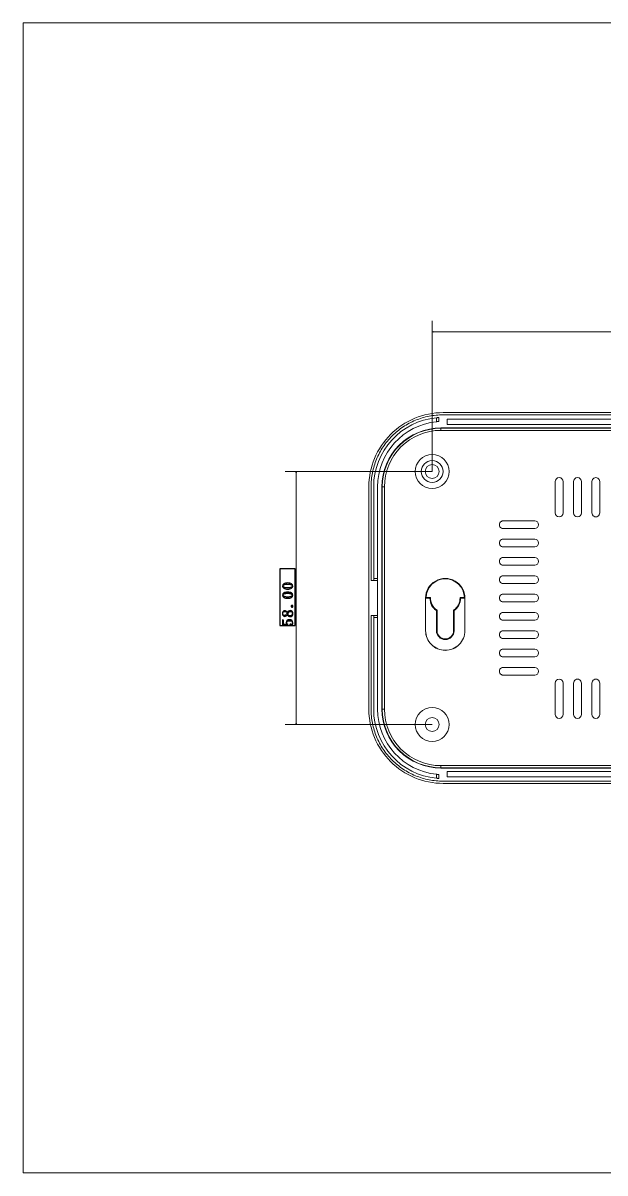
# Model space of a CAD drawing. Header units: millimetres. Extents: x -1304 to 1304, y -904 to 904.
# Drawn here: x -438.6 to -305.3, y 371.2 to 634.8 of the extents above; entities that cross this region are included whole.
import ezdxf

# ---------------------------------------------------------------- set-up
doc = ezdxf.new("R2010")
doc.units = ezdxf.units.MM
doc.header["$MEASUREMENT"] = 0
doc.layers.add('layer 1', color=7, linetype='Continuous')

msp = doc.modelspace()

# ---------------------------------------------------------------- hatches: boundary and pattern name
at = {"layer": 'layer 1', "true_color": 0x00ff00}
h = msp.add_hatch(color=3, dxfattribs=at)
edge = h.paths.add_edge_path()
edge.add_spline(control_points=[(-344.5968, 563.9829), (-344.5968, 563.9829), (-344.8635, 564.0544), (-344.8635, 564.0544), (-344.8635, 564.0544), (-344.5968, 564.1258), (-344.5968, 564.1258), (-344.5968, 564.1258), (-344.5968, 563.9829), (-344.5968, 563.9829)], knot_values=[0, 0, 0, 0, 0.33333333, 0.33333333, 0.33333333, 0.66666667, 0.66666667, 0.66666667, 1, 1, 1, 1], degree=3, periodic=1)
h = msp.add_hatch(color=3, dxfattribs=at)
edge = h.paths.add_edge_path()
edge.add_spline(control_points=[(-376.1032, 531.7485), (-376.1032, 531.7485), (-376.0318, 532.0152), (-376.0318, 532.0152), (-376.0318, 532.0152), (-375.9603, 531.7485), (-375.9603, 531.7485), (-375.9603, 531.7485), (-376.1032, 531.7485), (-376.1032, 531.7485)], knot_values=[0, 0, 0, 0, 0.33333333, 0.33333333, 0.33333333, 0.66666667, 0.66666667, 0.66666667, 1, 1, 1, 1], degree=3, periodic=1)
h = msp.add_hatch(color=3, dxfattribs=at)
edge = h.paths.add_edge_path()
edge.add_spline(control_points=[(-376.1032, 474.2818), (-376.1032, 474.2818), (-376.0318, 474.0152), (-376.0318, 474.0152), (-376.0318, 474.0152), (-375.9603, 474.2818), (-375.9603, 474.2818), (-375.9603, 474.2818), (-376.1032, 474.2818), (-376.1032, 474.2818)], knot_values=[0, 0, 0, 0, 0.33333333, 0.33333333, 0.33333333, 0.66666667, 0.66666667, 0.66666667, 1, 1, 1, 1], degree=3, periodic=1)

# ---------------------------------------------------------------- linework, layer by layer
at = {"layer": 'layer 1', "color": 8, "lineweight": 18}
for points in [[(-438.6135, 371.1818), (-438.6135, 371.1818), (-438.6135, 634.8485), (-438.6135, 634.8485)], [(-155.1135, 634.8485), (-155.1135, 634.8485), (-438.6135, 634.8485), (-438.6135, 634.8485)], [(-438.6135, 371.1818), (-438.6135, 371.1818), (-155.1135, 371.1818), (-155.1135, 371.1818)]]:
    msp.add_open_spline(points, degree=3, dxfattribs=at)
at = {"layer": 'layer 1', "color": 3, "lineweight": 0}
for points in [[(-344.8635, 532.0152), (-344.8635, 532.0152), (-344.8635, 566.5544), (-344.8635, 566.5544)], [(-344.8635, 564.0544), (-344.8635, 564.0544), (-248.8635, 564.0544), (-248.8635, 564.0544)], [(-344.8635, 532.0152), (-344.8635, 532.0152), (-378.5318, 532.0152), (-378.5318, 532.0152)], [(-376.0318, 532.0152), (-376.0318, 532.0152), (-376.0318, 474.0152), (-376.0318, 474.0152)], [(-344.8635, 474.0152), (-344.8635, 474.0152), (-378.5318, 474.0152), (-378.5318, 474.0152)]]:
    msp.add_open_spline(points, degree=3, dxfattribs=at)
for points in [[(-344.5968, 563.9829), (-344.5968, 563.9829), (-344.8635, 564.0544), (-344.8635, 564.0544), (-344.8635, 564.0544), (-344.5968, 564.1258), (-344.5968, 564.1258), (-344.5968, 564.1258), (-344.5968, 563.9829), (-344.5968, 563.9829)], [(-376.1032, 531.7485), (-376.1032, 531.7485), (-376.0318, 532.0152), (-376.0318, 532.0152), (-376.0318, 532.0152), (-375.9603, 531.7485), (-375.9603, 531.7485), (-375.9603, 531.7485), (-376.1032, 531.7485), (-376.1032, 531.7485)], [(-376.1032, 474.2818), (-376.1032, 474.2818), (-376.0318, 474.0152), (-376.0318, 474.0152), (-376.0318, 474.0152), (-375.9603, 474.2818), (-375.9603, 474.2818), (-375.9603, 474.2818), (-376.1032, 474.2818), (-376.1032, 474.2818)]]:
    msp.add_open_spline(points, degree=3, knots=[0, 0, 0, 0, 0.33333333, 0.33333333, 0.33333333, 0.66666667, 0.66666667, 0.66666667, 1, 1, 1, 1], dxfattribs=at)
at = {"layer": 'layer 1', "color": 155, "lineweight": 18}
for points, knots in [([(-342.3635, 545.5152), (-346.8721, 545.5152), (-351.1962, 543.7241), (-354.3843, 540.536), (-357.5724, 537.3479), (-359.3635, 533.0238), (-359.3635, 528.5152)], [0, 0, 0, 0, 0.5, 0.5, 0.5, 1, 1, 1, 1]), ([(-342.3635, 545.0152), (-343.4434, 545.0152), (-344.5233, 544.9088), (-345.5824, 544.6981), (-346.6416, 544.4874), (-347.68, 544.1724), (-348.6777, 543.7592), (-349.6754, 543.3459), (-350.6325, 542.8344), (-351.5304, 542.2344), (-352.4283, 541.6344), (-353.2671, 540.946), (-354.0307, 540.1824), (-354.7943, 539.4188), (-355.4827, 538.58), (-356.0827, 537.6821), (-356.6827, 536.7842), (-357.1942, 535.8271), (-357.6075, 534.8294), (-358.0207, 533.8317), (-358.3357, 532.7933), (-358.5464, 531.7341), (-358.7571, 530.675), (-358.8635, 529.5951), (-358.8635, 528.5152)], [0, 0, 0, 0, 0.125, 0.125, 0.125, 0.25, 0.25, 0.25, 0.375, 0.375, 0.375, 0.5, 0.5, 0.5, 0.625, 0.625, 0.625, 0.75, 0.75, 0.75, 0.875, 0.875, 0.875, 1, 1, 1, 1]), ([(-343.8635, 544.3442), (-343.8372, 544.3467), (-343.8112, 544.3491), (-343.7854, 544.3514), (-343.7595, 544.3538), (-343.7338, 544.356), (-343.7088, 544.3581), (-343.6839, 544.3603), (-343.6596, 544.3623), (-343.6364, 544.3641), (-343.6132, 544.366), (-343.591, 544.3677), (-343.5698, 544.3693), (-343.5486, 544.3709), (-343.5284, 544.3724), (-343.5097, 544.3738), (-343.491, 544.3751), (-343.4738, 544.3763), (-343.4585, 544.3774), (-343.4431, 544.3785), (-343.4296, 544.3794), (-343.4178, 544.3802), (-343.406, 544.3809), (-343.396, 544.3816), (-343.3879, 544.3821), (-343.3798, 544.3826), (-343.3736, 544.383), (-343.3696, 544.3833), (-343.3655, 544.3836), (-343.3634, 544.3837), (-343.3635, 544.3837)], [0, 0, 0, 0, 0.1, 0.1, 0.1, 0.2, 0.2, 0.2, 0.3, 0.3, 0.3, 0.4, 0.4, 0.4, 0.5, 0.5, 0.5, 0.6, 0.6, 0.6, 0.7, 0.7, 0.7, 0.8, 0.8, 0.8, 0.9, 0.9, 0.9, 1, 1, 1, 1]), ([(-343.3635, 543.4818), (-343.3635, 543.4818), (-343.3655, 543.4817), (-343.3696, 543.4814), (-343.3736, 543.4811), (-343.3798, 543.4807), (-343.3879, 543.4801), (-343.3959, 543.4796), (-343.406, 543.4789), (-343.4178, 543.4781), (-343.4296, 543.4772), (-343.4431, 543.4763), (-343.4584, 543.4751), (-343.4738, 543.474), (-343.491, 543.4727), (-343.5097, 543.4713), (-343.5284, 543.4699), (-343.5486, 543.4683), (-343.5698, 543.4666), (-343.591, 543.4649), (-343.6132, 543.463), (-343.6364, 543.461), (-343.6596, 543.4591), (-343.6838, 543.457), (-343.7088, 543.4547), (-343.7338, 543.4525), (-343.7595, 543.4501), (-343.7854, 543.4476), (-343.8112, 543.4452), (-343.8372, 543.4426), (-343.8635, 543.44)], [0, 0, 0, 0, 0.1, 0.1, 0.1, 0.2, 0.2, 0.2, 0.3, 0.3, 0.3, 0.4, 0.4, 0.4, 0.5, 0.5, 0.5, 0.6, 0.6, 0.6, 0.7, 0.7, 0.7, 0.8, 0.8, 0.8, 0.9, 0.9, 0.9, 1, 1, 1, 1]), ([(-342.8635, 542.0152), (-346.4439, 542.0152), (-349.8777, 540.5928), (-352.4094, 538.0611), (-354.9411, 535.5294), (-356.3635, 532.0956), (-356.3635, 528.5152)], [0, 0, 0, 0, 0.5, 0.5, 0.5, 1, 1, 1, 1]), ([(-340.9635, 532.0152), (-340.9635, 534.1691), (-342.7095, 535.9152), (-344.8634, 535.9152), (-347.0174, 535.9152), (-348.7634, 534.1691), (-348.7635, 532.0152)], [0, 0, 0, 0, 0.5, 0.5, 0.5, 1, 1, 1, 1]), ([(-342.3635, 532.0152), (-342.3635, 533.3959), (-343.4827, 534.5152), (-344.8635, 534.5152), (-346.2442, 534.5152), (-347.3634, 533.3959), (-347.3635, 532.0152)], [0, 0, 0, 0, 0.5, 0.5, 0.5, 1, 1, 1, 1]), ([(-343.2635, 532.0152), (-343.2635, 532.8988), (-343.9798, 533.6152), (-344.8635, 533.6152), (-345.7471, 533.6152), (-346.4635, 532.8988), (-346.4635, 532.0152)], [0, 0, 0, 0, 0.5, 0.5, 0.5, 1, 1, 1, 1]), ([(-348.7635, 532.0152), (-348.7635, 529.8613), (-347.0174, 528.1152), (-344.8635, 528.1152), (-342.7096, 528.1152), (-340.9635, 529.8612), (-340.9635, 532.0151)], [0, 0, 0, 0, 0.5, 0.5, 0.5, 1, 1, 1, 1]), ([(-347.3635, 532.0152), (-347.3635, 530.6344), (-346.2442, 529.5152), (-344.8635, 529.5152), (-343.4828, 529.5152), (-342.3635, 530.6344), (-342.3635, 532.0151)], [0, 0, 0, 0, 0.5, 0.5, 0.5, 1, 1, 1, 1]), ([(-346.4635, 532.0152), (-346.4635, 531.1315), (-345.7471, 530.4152), (-344.8635, 530.4152), (-343.9798, 530.4152), (-343.2635, 531.1315), (-343.2635, 532.0151)], [0, 0, 0, 0, 0.5, 0.5, 0.5, 1, 1, 1, 1]), ([(-314.8683, 529.7152), (-314.8683, 530.2096), (-315.2691, 530.6103), (-315.7635, 530.6103), (-316.2579, 530.6103), (-316.6586, 530.2096), (-316.6586, 529.7152)], [0, 0, 0, 0, 0.5, 0.5, 0.5, 1, 1, 1, 1]), ([(-310.6683, 529.7152), (-310.6683, 530.2096), (-311.0691, 530.6103), (-311.5635, 530.6103), (-312.0579, 530.6103), (-312.4586, 530.2096), (-312.4586, 529.7152)], [0, 0, 0, 0, 0.5, 0.5, 0.5, 1, 1, 1, 1]), ([(-306.4683, 529.7152), (-306.4683, 530.035), (-306.6389, 530.3305), (-306.9159, 530.4904), (-307.1928, 530.6503), (-307.5341, 530.6503), (-307.811, 530.4904), (-308.088, 530.3305), (-308.2586, 530.035), (-308.2586, 529.7152)], [0, 0, 0, 0, 0.33333333, 0.33333333, 0.33333333, 0.66666667, 0.66666667, 0.66666667, 1, 1, 1, 1]), ([(-316.6586, 522.5152), (-316.6586, 522.0208), (-316.2579, 521.62), (-315.7635, 521.62), (-315.2691, 521.62), (-314.8683, 522.0208), (-314.8683, 522.5152)], [0, 0, 0, 0, 0.5, 0.5, 0.5, 1, 1, 1, 1]), ([(-312.4586, 522.5152), (-312.4586, 522.0208), (-312.0579, 521.62), (-311.5635, 521.62), (-311.0691, 521.62), (-310.6683, 522.0208), (-310.6683, 522.5152)], [0, 0, 0, 0, 0.5, 0.5, 0.5, 1, 1, 1, 1]), ([(-308.2586, 522.5152), (-308.2586, 522.1953), (-308.088, 521.8998), (-307.811, 521.7399), (-307.5341, 521.58), (-307.1928, 521.58), (-306.9159, 521.7399), (-306.6389, 521.8998), (-306.4683, 522.1953), (-306.4683, 522.5152)], [0, 0, 0, 0, 0.33333333, 0.33333333, 0.33333333, 0.66666667, 0.66666667, 0.66666667, 1, 1, 1, 1]), ([(-328.5635, 520.7103), (-328.8833, 520.7103), (-329.1788, 520.5397), (-329.3387, 520.2627), (-329.4986, 519.9858), (-329.4986, 519.6445), (-329.3387, 519.3676), (-329.1788, 519.0906), (-328.8833, 518.92), (-328.5635, 518.92)], [0, 0, 0, 0, 0.33333333, 0.33333333, 0.33333333, 0.66666667, 0.66666667, 0.66666667, 1, 1, 1, 1]), ([(-321.3635, 518.92), (-320.8691, 518.92), (-320.4683, 519.3208), (-320.4683, 519.8152), (-320.4683, 520.3096), (-320.8691, 520.7103), (-321.3635, 520.7103)], [0, 0, 0, 0, 0.5, 0.5, 0.5, 1, 1, 1, 1]), ([(-328.5635, 516.5103), (-328.8833, 516.5103), (-329.1788, 516.3397), (-329.3387, 516.0627), (-329.4986, 515.7858), (-329.4986, 515.4445), (-329.3387, 515.1676), (-329.1788, 514.8906), (-328.8833, 514.72), (-328.5635, 514.72)], [0, 0, 0, 0, 0.33333333, 0.33333333, 0.33333333, 0.66666667, 0.66666667, 0.66666667, 1, 1, 1, 1]), ([(-321.3635, 514.72), (-320.8691, 514.72), (-320.4683, 515.1208), (-320.4683, 515.6152), (-320.4683, 516.1096), (-320.8691, 516.5103), (-321.3635, 516.5103)], [0, 0, 0, 0, 0.5, 0.5, 0.5, 1, 1, 1, 1]), ([(-328.5635, 512.3103), (-328.8833, 512.3103), (-329.1788, 512.1397), (-329.3387, 511.8627), (-329.4986, 511.5858), (-329.4986, 511.2445), (-329.3387, 510.9676), (-329.1788, 510.6906), (-328.8833, 510.52), (-328.5635, 510.52)], [0, 0, 0, 0, 0.33333333, 0.33333333, 0.33333333, 0.66666667, 0.66666667, 0.66666667, 1, 1, 1, 1]), ([(-321.3635, 510.52), (-320.8691, 510.52), (-320.4683, 510.9208), (-320.4683, 511.4152), (-320.4683, 511.9096), (-320.8691, 512.3103), (-321.3635, 512.3103)], [0, 0, 0, 0, 0.5, 0.5, 0.5, 1, 1, 1, 1]), ([(-337.3635, 503.0152), (-337.3635, 504.6229), (-338.2212, 506.1084), (-339.6135, 506.9123), (-341.0058, 507.7161), (-342.7212, 507.7161), (-344.1135, 506.9123), (-345.5058, 506.1084), (-346.3635, 504.6229), (-346.3635, 503.0152)], [0, 0, 0, 0, 0.33333333, 0.33333333, 0.33333333, 0.66666667, 0.66666667, 0.66666667, 1, 1, 1, 1]), ([(-337.4695, 503.12), (-337.5264, 505.5059), (-339.4769, 507.4103), (-341.8635, 507.4103), (-344.25, 507.4103), (-346.2005, 505.5059), (-346.2574, 503.12)], [0, 0, 0, 0, 0.5, 0.5, 0.5, 1, 1, 1, 1]), ([(-328.5635, 508.1103), (-328.8833, 508.1103), (-329.1788, 507.9397), (-329.3387, 507.6627), (-329.4986, 507.3858), (-329.4986, 507.0445), (-329.3387, 506.7676), (-329.1788, 506.4906), (-328.8833, 506.32), (-328.5635, 506.32)], [0, 0, 0, 0, 0.33333333, 0.33333333, 0.33333333, 0.66666667, 0.66666667, 0.66666667, 1, 1, 1, 1]), ([(-321.3635, 506.32), (-320.8691, 506.32), (-320.4683, 506.7208), (-320.4683, 507.2152), (-320.4683, 507.7096), (-320.8691, 508.1103), (-321.3635, 508.1103)], [0, 0, 0, 0, 0.5, 0.5, 0.5, 1, 1, 1, 1]), ([(-328.5635, 503.9103), (-328.8833, 503.9103), (-329.1788, 503.7397), (-329.3387, 503.4627), (-329.4986, 503.1858), (-329.4986, 502.8445), (-329.3387, 502.5676), (-329.1788, 502.2906), (-328.8833, 502.12), (-328.5635, 502.12)], [0, 0, 0, 0, 0.33333333, 0.33333333, 0.33333333, 0.66666667, 0.66666667, 0.66666667, 1, 1, 1, 1]), ([(-321.3635, 502.12), (-320.8691, 502.12), (-320.4683, 502.5208), (-320.4683, 503.0152), (-320.4683, 503.5096), (-320.8691, 503.9103), (-321.3635, 503.9103)], [0, 0, 0, 0, 0.5, 0.5, 0.5, 1, 1, 1, 1]), ([(-346.2574, 503.12), (-346.2692, 503.1085), (-346.281, 503.0969), (-346.2927, 503.0853), (-346.3045, 503.0737), (-346.3163, 503.0621), (-346.3281, 503.0504), (-346.3399, 503.0387), (-346.3517, 503.0269), (-346.3635, 503.0152)], [0, 0, 0, 0, 0.33333333, 0.33333333, 0.33333333, 0.66666667, 0.66666667, 0.66666667, 1, 1, 1, 1]), ([(-345.3847, 502.989), (-345.376, 502.9978), (-345.3672, 503.0066), (-345.3585, 503.0153), (-345.3497, 503.0241), (-345.3409, 503.0328), (-345.3322, 503.0415), (-345.3234, 503.0502), (-345.3146, 503.0589), (-345.3058, 503.0676)], [0, 0, 0, 0, 0.33333333, 0.33333333, 0.33333333, 0.66666667, 0.66666667, 0.66666667, 1, 1, 1, 1]), ([(-345.3058, 503.0676), (-345.2969, 503.0764), (-345.288, 503.0851), (-345.279, 503.0939), (-345.2701, 503.1026), (-345.2612, 503.1113), (-345.2522, 503.12)], [0, 0, 0, 0, 0.5, 0.5, 0.5, 1, 1, 1, 1]), ([(-338.4747, 503.12), (-338.4658, 503.1113), (-338.4568, 503.1026), (-338.4479, 503.0939), (-338.4389, 503.0851), (-338.43, 503.0764), (-338.4211, 503.0676)], [0, 0, 0, 0, 0.5, 0.5, 0.5, 1, 1, 1, 1]), ([(-338.4211, 503.0676), (-338.4123, 503.0589), (-338.4035, 503.0502), (-338.3948, 503.0415), (-338.386, 503.0328), (-338.3772, 503.0241), (-338.3684, 503.0153), (-338.3597, 503.0066), (-338.3509, 502.9978), (-338.3422, 502.989)], [0, 0, 0, 0, 0.33333333, 0.33333333, 0.33333333, 0.66666667, 0.66666667, 0.66666667, 1, 1, 1, 1]), ([(-337.4695, 503.12), (-337.4577, 503.1085), (-337.446, 503.0969), (-337.4342, 503.0853), (-337.4224, 503.0737), (-337.4106, 503.0621), (-337.3988, 503.0504), (-337.387, 503.0387), (-337.3752, 503.0269), (-337.3635, 503.0152)], [0, 0, 0, 0, 0.33333333, 0.33333333, 0.33333333, 0.66666667, 0.66666667, 0.66666667, 1, 1, 1, 1]), ([(-343.8062, 500.1729), (-343.7975, 500.1775), (-343.7887, 500.1822), (-343.78, 500.1868), (-343.7712, 500.1914), (-343.7625, 500.1961), (-343.7538, 500.2007)], [0, 0, 0, 0, 0.5, 0.5, 0.5, 1, 1, 1, 1]), ([(-339.9207, 500.1729), (-339.9295, 500.1775), (-339.9382, 500.1822), (-339.9469, 500.1868), (-339.9557, 500.1914), (-339.9644, 500.1961), (-339.9731, 500.2007)], [0, 0, 0, 0, 0.5, 0.5, 0.5, 1, 1, 1, 1]), ([(-328.5635, 499.7103), (-328.8833, 499.7103), (-329.1788, 499.5397), (-329.3387, 499.2627), (-329.4986, 498.9858), (-329.4986, 498.6445), (-329.3387, 498.3676), (-329.1788, 498.0906), (-328.8833, 497.92), (-328.5635, 497.92)], [0, 0, 0, 0, 0.33333333, 0.33333333, 0.33333333, 0.66666667, 0.66666667, 0.66666667, 1, 1, 1, 1]), ([(-321.3635, 497.92), (-320.8691, 497.92), (-320.4683, 498.3208), (-320.4683, 498.8152), (-320.4683, 499.3096), (-320.8691, 499.7103), (-321.3635, 499.7103)], [0, 0, 0, 0, 0.5, 0.5, 0.5, 1, 1, 1, 1]), ([(-346.3635, 495.5152), (-346.3634, 494.9261), (-346.2463, 494.3372), (-346.0209, 493.7931), (-345.7956, 493.249), (-345.4619, 492.7496), (-345.0454, 492.3332), (-344.629, 491.9167), (-344.1297, 491.5831), (-343.5855, 491.3577), (-343.0414, 491.1323), (-342.4524, 491.0152), (-341.8635, 491.0152), (-341.2745, 491.0152), (-340.6855, 491.1323), (-340.1414, 491.3577), (-339.5972, 491.5831), (-339.0979, 491.9167), (-338.6815, 492.3332), (-338.265, 492.7496), (-337.9314, 493.249), (-337.706, 493.7931), (-337.4806, 494.3372), (-337.3636, 494.9261), (-337.3635, 495.5152)], [0, 0, 0, 0, 0.125, 0.125, 0.125, 0.25, 0.25, 0.25, 0.375, 0.375, 0.375, 0.5, 0.5, 0.5, 0.625, 0.625, 0.625, 0.75, 0.75, 0.75, 0.875, 0.875, 0.875, 1, 1, 1, 1]), ([(-346.3547, 495.5152), (-346.3547, 494.9273), (-346.2378, 494.3395), (-346.0129, 493.7964), (-345.7879, 493.2534), (-345.4549, 492.755), (-345.0393, 492.3393), (-344.6236, 491.9237), (-344.1253, 491.5907), (-343.5822, 491.3658), (-343.0391, 491.1408), (-342.4513, 491.0239), (-341.8635, 491.0239), (-341.2756, 491.0239), (-340.6878, 491.1408), (-340.1447, 491.3658), (-339.6016, 491.5907), (-339.1033, 491.9237), (-338.6876, 492.3393), (-338.272, 492.755), (-337.939, 493.2534), (-337.7141, 493.7964), (-337.4891, 494.3395), (-337.3722, 494.9273), (-337.3722, 495.5152)], [0, 0, 0, 0, 0.125, 0.125, 0.125, 0.25, 0.25, 0.25, 0.375, 0.375, 0.375, 0.5, 0.5, 0.5, 0.625, 0.625, 0.625, 0.75, 0.75, 0.75, 0.875, 0.875, 0.875, 1, 1, 1, 1]), ([(-343.8848, 495.5152), (-343.8848, 494.3988), (-342.9798, 493.4938), (-341.8635, 493.4938), (-340.7471, 493.4938), (-339.8421, 494.3988), (-339.8421, 495.5151)], [0, 0, 0, 0, 0.5, 0.5, 0.5, 1, 1, 1, 1]), ([(-343.8062, 495.5152), (-343.8062, 494.4422), (-342.9364, 493.5724), (-341.8635, 493.5724), (-340.7905, 493.5724), (-339.9207, 494.4422), (-339.9207, 495.5151)], [0, 0, 0, 0, 0.5, 0.5, 0.5, 1, 1, 1, 1]), ([(-343.7538, 495.5152), (-343.7538, 494.4711), (-342.9075, 493.6248), (-341.8635, 493.6248), (-340.8194, 493.6248), (-339.9731, 494.4711), (-339.9731, 495.5151)], [0, 0, 0, 0, 0.5, 0.5, 0.5, 1, 1, 1, 1]), ([(-328.5635, 495.5103), (-328.8833, 495.5103), (-329.1788, 495.3397), (-329.3387, 495.0627), (-329.4986, 494.7858), (-329.4986, 494.4445), (-329.3387, 494.1676), (-329.1788, 493.8906), (-328.8833, 493.72), (-328.5635, 493.72)], [0, 0, 0, 0, 0.33333333, 0.33333333, 0.33333333, 0.66666667, 0.66666667, 0.66666667, 1, 1, 1, 1]), ([(-321.3635, 493.72), (-320.8691, 493.72), (-320.4683, 494.1208), (-320.4683, 494.6152), (-320.4683, 495.1096), (-320.8691, 495.5103), (-321.3635, 495.5103)], [0, 0, 0, 0, 0.5, 0.5, 0.5, 1, 1, 1, 1]), ([(-328.5635, 491.3103), (-328.8833, 491.3103), (-329.1788, 491.1397), (-329.3387, 490.8627), (-329.4986, 490.5858), (-329.4986, 490.2445), (-329.3387, 489.9676), (-329.1788, 489.6906), (-328.8833, 489.52), (-328.5635, 489.52)], [0, 0, 0, 0, 0.33333333, 0.33333333, 0.33333333, 0.66666667, 0.66666667, 0.66666667, 1, 1, 1, 1]), ([(-321.3635, 489.52), (-320.8691, 489.52), (-320.4683, 489.9208), (-320.4683, 490.4152), (-320.4683, 490.9096), (-320.8691, 491.3103), (-321.3635, 491.3103)], [0, 0, 0, 0, 0.5, 0.5, 0.5, 1, 1, 1, 1]), ([(-328.5635, 487.1103), (-328.8833, 487.1103), (-329.1788, 486.9397), (-329.3387, 486.6627), (-329.4986, 486.3858), (-329.4986, 486.0445), (-329.3387, 485.7676), (-329.1788, 485.4906), (-328.8833, 485.32), (-328.5635, 485.32)], [0, 0, 0, 0, 0.33333333, 0.33333333, 0.33333333, 0.66666667, 0.66666667, 0.66666667, 1, 1, 1, 1]), ([(-321.3635, 485.32), (-320.8691, 485.32), (-320.4683, 485.7208), (-320.4683, 486.2152), (-320.4683, 486.7096), (-320.8691, 487.1103), (-321.3635, 487.1103)], [0, 0, 0, 0, 0.5, 0.5, 0.5, 1, 1, 1, 1]), ([(-314.8683, 483.5152), (-314.8683, 484.0096), (-315.2691, 484.4103), (-315.7635, 484.4103), (-316.2579, 484.4103), (-316.6586, 484.0096), (-316.6586, 483.5152)], [0, 0, 0, 0, 0.5, 0.5, 0.5, 1, 1, 1, 1]), ([(-310.6683, 483.5152), (-310.6683, 483.835), (-310.8389, 484.1305), (-311.1159, 484.2904), (-311.3928, 484.4503), (-311.7341, 484.4503), (-312.011, 484.2904), (-312.288, 484.1305), (-312.4586, 483.835), (-312.4586, 483.5152)], [0, 0, 0, 0, 0.33333333, 0.33333333, 0.33333333, 0.66666667, 0.66666667, 0.66666667, 1, 1, 1, 1]), ([(-306.4683, 483.5152), (-306.4683, 483.835), (-306.6389, 484.1305), (-306.9159, 484.2904), (-307.1928, 484.4503), (-307.5341, 484.4503), (-307.811, 484.2904), (-308.088, 484.1305), (-308.2586, 483.835), (-308.2586, 483.5152)], [0, 0, 0, 0, 0.33333333, 0.33333333, 0.33333333, 0.66666667, 0.66666667, 0.66666667, 1, 1, 1, 1]), ([(-359.3635, 477.5152), (-359.3635, 473.0065), (-357.5724, 468.6825), (-354.3843, 465.4943), (-351.1962, 462.3062), (-346.8721, 460.5152), (-342.3635, 460.5152)], [0, 0, 0, 0, 0.5, 0.5, 0.5, 1, 1, 1, 1]), ([(-358.8635, 477.5152), (-358.8635, 476.4352), (-358.7571, 475.3553), (-358.5464, 474.2962), (-358.3357, 473.237), (-358.0207, 472.1986), (-357.6075, 471.2009), (-357.1942, 470.2032), (-356.6827, 469.2462), (-356.0827, 468.3482), (-355.4827, 467.4503), (-354.7943, 466.6115), (-354.0307, 465.8479), (-353.2671, 465.0843), (-352.4283, 464.3959), (-351.5304, 463.7959), (-350.6325, 463.1959), (-349.6754, 462.6844), (-348.6777, 462.2711), (-347.68, 461.8579), (-346.6416, 461.5429), (-345.5824, 461.3322), (-344.5233, 461.1215), (-343.4434, 461.0152), (-342.3635, 461.0152)], [0, 0, 0, 0, 0.125, 0.125, 0.125, 0.25, 0.25, 0.25, 0.375, 0.375, 0.375, 0.5, 0.5, 0.5, 0.625, 0.625, 0.625, 0.75, 0.75, 0.75, 0.875, 0.875, 0.875, 1, 1, 1, 1]), ([(-356.3635, 477.5152), (-356.3635, 473.9347), (-354.9411, 470.501), (-352.4094, 467.9692), (-349.8777, 465.4375), (-346.4439, 464.0152), (-342.8635, 464.0152)], [0, 0, 0, 0, 0.5, 0.5, 0.5, 1, 1, 1, 1]), ([(-340.9635, 474.0152), (-340.9635, 476.1691), (-342.7095, 477.9152), (-344.8634, 477.9152), (-347.0174, 477.9152), (-348.7634, 476.1691), (-348.7635, 474.0152)], [0, 0, 0, 0, 0.5, 0.5, 0.5, 1, 1, 1, 1]), ([(-343.2635, 474.0152), (-343.2635, 474.8988), (-343.9798, 475.6152), (-344.8635, 475.6152), (-345.7471, 475.6152), (-346.4635, 474.8988), (-346.4635, 474.0152)], [0, 0, 0, 0, 0.5, 0.5, 0.5, 1, 1, 1, 1]), ([(-316.6586, 476.3152), (-316.6586, 475.8208), (-316.2579, 475.42), (-315.7635, 475.42), (-315.2691, 475.42), (-314.8683, 475.8208), (-314.8683, 476.3152)], [0, 0, 0, 0, 0.5, 0.5, 0.5, 1, 1, 1, 1]), ([(-312.4586, 476.3152), (-312.4586, 475.8208), (-312.0579, 475.42), (-311.5635, 475.42), (-311.0691, 475.42), (-310.6683, 475.8208), (-310.6683, 476.3152)], [0, 0, 0, 0, 0.5, 0.5, 0.5, 1, 1, 1, 1]), ([(-308.2586, 476.3152), (-308.2586, 475.8208), (-307.8579, 475.42), (-307.3635, 475.42), (-306.8691, 475.42), (-306.4683, 475.8208), (-306.4683, 476.3152)], [0, 0, 0, 0, 0.5, 0.5, 0.5, 1, 1, 1, 1]), ([(-348.7635, 474.0152), (-348.7635, 471.8613), (-347.0174, 470.1152), (-344.8635, 470.1152), (-342.7096, 470.1152), (-340.9635, 471.8612), (-340.9635, 474.0151)], [0, 0, 0, 0, 0.5, 0.5, 0.5, 1, 1, 1, 1]), ([(-346.4635, 474.0152), (-346.4635, 473.1315), (-345.7471, 472.4152), (-344.8635, 472.4152), (-343.9798, 472.4152), (-343.2635, 473.1315), (-343.2635, 474.0151)], [0, 0, 0, 0, 0.5, 0.5, 0.5, 1, 1, 1, 1]), ([(-343.8635, 462.5903), (-343.8372, 462.5877), (-343.8112, 462.5852), (-343.7854, 462.5827), (-343.7595, 462.5802), (-343.7338, 462.5779), (-343.7088, 462.5756), (-343.6838, 462.5734), (-343.6596, 462.5712), (-343.6364, 462.5693), (-343.6132, 462.5673), (-343.591, 462.5655), (-343.5698, 462.5637), (-343.5486, 462.562), (-343.5284, 462.5604), (-343.5097, 462.559), (-343.491, 462.5576), (-343.4738, 462.5563), (-343.4584, 462.5552), (-343.4431, 462.5541), (-343.4296, 462.5531), (-343.4178, 462.5523), (-343.406, 462.5514), (-343.3959, 462.5507), (-343.3879, 462.5502), (-343.3798, 462.5496), (-343.3736, 462.5492), (-343.3696, 462.5489), (-343.3655, 462.5487), (-343.3635, 462.5485), (-343.3635, 462.5485)], [0, 0, 0, 0, 0.1, 0.1, 0.1, 0.2, 0.2, 0.2, 0.3, 0.3, 0.3, 0.4, 0.4, 0.4, 0.5, 0.5, 0.5, 0.6, 0.6, 0.6, 0.7, 0.7, 0.7, 0.8, 0.8, 0.8, 0.9, 0.9, 0.9, 1, 1, 1, 1]), ([(-343.3635, 461.6466), (-343.3635, 461.6466), (-343.3655, 461.6468), (-343.3696, 461.647), (-343.3736, 461.6473), (-343.3798, 461.6477), (-343.3879, 461.6482), (-343.396, 461.6487), (-343.406, 461.6494), (-343.4178, 461.6502), (-343.4296, 461.6509), (-343.4431, 461.6518), (-343.4585, 461.6529), (-343.4738, 461.654), (-343.491, 461.6552), (-343.5097, 461.6565), (-343.5284, 461.6579), (-343.5486, 461.6594), (-343.5698, 461.661), (-343.591, 461.6626), (-343.6132, 461.6643), (-343.6364, 461.6662), (-343.6596, 461.6681), (-343.6839, 461.6701), (-343.7088, 461.6722), (-343.7338, 461.6743), (-343.7595, 461.6765), (-343.7854, 461.6789), (-343.8112, 461.6812), (-343.8372, 461.6836), (-343.8635, 461.6861)], [0, 0, 0, 0, 0.1, 0.1, 0.1, 0.2, 0.2, 0.2, 0.3, 0.3, 0.3, 0.4, 0.4, 0.4, 0.5, 0.5, 0.5, 0.6, 0.6, 0.6, 0.7, 0.7, 0.7, 0.8, 0.8, 0.8, 0.9, 0.9, 0.9, 1, 1, 1, 1])]:
    msp.add_open_spline(points, degree=3, knots=knots, dxfattribs=at)
for points in [[(-343.8635, 544.3442), (-352.0271, 543.5706), (-358.2635, 536.7154), (-358.2635, 528.5152)], [(-343.8635, 543.44), (-351.5283, 542.6696), (-357.3635, 536.2186), (-357.3635, 528.5152)], [(-343.3635, 543.4818), (-343.3635, 543.4818), (-343.3635, 544.3837), (-343.3635, 544.3837)], [(-251.3635, 545.5152), (-251.3635, 545.5152), (-342.3635, 545.5152), (-342.3635, 545.5152)], [(-342.3635, 545.0152), (-342.3635, 545.0152), (-251.3635, 545.0152), (-251.3635, 545.0152)], [(-341.4635, 544.0152), (-341.4635, 544.0152), (-341.4635, 542.8152), (-341.4635, 542.8152)], [(-252.2635, 544.0152), (-252.2635, 544.0152), (-341.4635, 544.0152), (-341.4635, 544.0152)], [(-250.8635, 542.0152), (-250.8635, 542.0152), (-342.8635, 542.0152), (-342.8635, 542.0152)], [(-252.2635, 542.8152), (-252.2635, 542.8152), (-341.4635, 542.8152), (-341.4635, 542.8152)], [(-359.3635, 528.5152), (-359.3635, 528.5152), (-359.3635, 477.5152), (-359.3635, 477.5152)], [(-358.8635, 507.0152), (-358.8635, 507.0152), (-358.8635, 528.5152), (-358.8635, 528.5152)], [(-358.2635, 528.5152), (-358.2635, 528.5152), (-358.2635, 507.5152), (-358.2635, 507.5152)], [(-357.3635, 507.5152), (-357.3635, 507.5152), (-357.3635, 528.5152), (-357.3635, 528.5152)], [(-356.3635, 528.5152), (-356.3635, 528.5152), (-356.3635, 477.5152), (-356.3635, 477.5152)], [(-316.6586, 522.5152), (-316.6586, 522.5152), (-316.6586, 529.7152), (-316.6586, 529.7152)], [(-314.8683, 529.7152), (-314.8683, 529.7152), (-314.8683, 522.5152), (-314.8683, 522.5152)], [(-312.4586, 522.5152), (-312.4586, 522.5152), (-312.4586, 529.7152), (-312.4586, 529.7152)], [(-310.6683, 529.7152), (-310.6683, 529.7152), (-310.6683, 522.5152), (-310.6683, 522.5152)], [(-308.2586, 522.5152), (-308.2586, 522.5152), (-308.2586, 529.7152), (-308.2586, 529.7152)], [(-306.4683, 529.7152), (-306.4683, 529.7152), (-306.4683, 522.5152), (-306.4683, 522.5152)], [(-328.5635, 520.7103), (-328.5635, 520.7103), (-321.3635, 520.7103), (-321.3635, 520.7103)], [(-321.3635, 518.92), (-321.3635, 518.92), (-328.5635, 518.92), (-328.5635, 518.92)], [(-328.5635, 516.5103), (-328.5635, 516.5103), (-321.3635, 516.5103), (-321.3635, 516.5103)], [(-321.3635, 514.72), (-321.3635, 514.72), (-328.5635, 514.72), (-328.5635, 514.72)], [(-328.5635, 512.3103), (-328.5635, 512.3103), (-321.3635, 512.3103), (-321.3635, 512.3103)], [(-321.3635, 510.52), (-321.3635, 510.52), (-328.5635, 510.52), (-328.5635, 510.52)], [(-358.2635, 507.0152), (-358.2635, 507.0152), (-358.8635, 507.0152), (-358.8635, 507.0152)], [(-358.2635, 507.0152), (-358.2635, 507.0152), (-358.2635, 507.5152), (-358.2635, 507.5152)], [(-358.2635, 507.0152), (-358.2635, 507.0152), (-357.3635, 507.0152), (-357.3635, 507.0152)], [(-357.3635, 507.5152), (-357.3635, 507.5152), (-357.3635, 507.0152), (-357.3635, 507.0152)], [(-357.3635, 499.0152), (-357.3635, 499.0152), (-357.3635, 507.0152), (-357.3635, 507.0152)], [(-328.5635, 508.1103), (-328.5635, 508.1103), (-321.3635, 508.1103), (-321.3635, 508.1103)], [(-321.3635, 506.32), (-321.3635, 506.32), (-328.5635, 506.32), (-328.5635, 506.32)], [(-328.5635, 503.9103), (-328.5635, 503.9103), (-321.3635, 503.9103), (-321.3635, 503.9103)], [(-346.3635, 495.5152), (-346.3635, 495.5152), (-346.3635, 503.0152), (-346.3635, 503.0152)], [(-346.3547, 502.989), (-346.3547, 502.989), (-346.3635, 503.0152), (-346.3635, 503.0152)], [(-346.3547, 495.5152), (-346.3547, 495.5152), (-346.3547, 502.989), (-346.3547, 502.989)], [(-346.3547, 502.989), (-346.3547, 502.989), (-345.3847, 502.989), (-345.3847, 502.989)], [(-346.2574, 503.12), (-346.2574, 503.12), (-345.2522, 503.12), (-345.2522, 503.12)], [(-345.3847, 502.989), (-345.3763, 501.85), (-344.8175, 500.7855), (-343.8848, 500.1317)], [(-345.3058, 503.0676), (-345.3234, 501.9122), (-344.7602, 500.825), (-343.8062, 500.1729)], [(-345.2522, 503.12), (-345.2883, 501.9539), (-344.7223, 500.8512), (-343.7538, 500.2007)], [(-339.9731, 500.2007), (-339.0046, 500.8512), (-338.4386, 501.9539), (-338.4747, 503.12)], [(-339.9207, 500.1729), (-338.9667, 500.825), (-338.4035, 501.9121), (-338.4211, 503.0675)], [(-339.8421, 500.1317), (-338.9095, 500.7855), (-338.3506, 501.85), (-338.3422, 502.989)], [(-338.4747, 503.12), (-338.4747, 503.12), (-337.4695, 503.12), (-337.4695, 503.12)], [(-338.3422, 502.989), (-338.3422, 502.989), (-337.3722, 502.989), (-337.3722, 502.989)], [(-337.3722, 502.989), (-337.3722, 502.989), (-337.3635, 503.0152), (-337.3635, 503.0152)], [(-337.3722, 502.989), (-337.3722, 502.989), (-337.3722, 495.5152), (-337.3722, 495.5152)], [(-337.3635, 503.0152), (-337.3635, 503.0152), (-337.3635, 495.5152), (-337.3635, 495.5152)], [(-321.3635, 502.12), (-321.3635, 502.12), (-328.5635, 502.12), (-328.5635, 502.12)], [(-358.8635, 499.0152), (-358.8635, 499.0152), (-358.2635, 499.0152), (-358.2635, 499.0152)], [(-358.8635, 477.5152), (-358.8635, 477.5152), (-358.8635, 499.0152), (-358.8635, 499.0152)], [(-357.3635, 499.0152), (-357.3635, 499.0152), (-358.2635, 499.0152), (-358.2635, 499.0152)], [(-358.2635, 498.5152), (-358.2635, 498.5152), (-358.2635, 499.0152), (-358.2635, 499.0152)], [(-358.2635, 498.5152), (-358.2635, 498.5152), (-358.2635, 477.5152), (-358.2635, 477.5152)], [(-357.3635, 499.0152), (-357.3635, 499.0152), (-357.3635, 498.5152), (-357.3635, 498.5152)], [(-357.3635, 477.5152), (-357.3635, 477.5152), (-357.3635, 498.5152), (-357.3635, 498.5152)], [(-343.8848, 495.5152), (-343.8848, 495.5152), (-343.8848, 500.1317), (-343.8848, 500.1317)], [(-343.8062, 495.5152), (-343.8062, 495.5152), (-343.8062, 500.1729), (-343.8062, 500.1729)], [(-343.7538, 495.5152), (-343.7538, 495.5152), (-343.7538, 500.2007), (-343.7538, 500.2007)], [(-339.9731, 500.2007), (-339.9731, 500.2007), (-339.9731, 495.5152), (-339.9731, 495.5152)], [(-339.9207, 500.1729), (-339.9207, 500.1729), (-339.9207, 495.5152), (-339.9207, 495.5152)], [(-339.8421, 500.1317), (-339.8421, 500.1317), (-339.8421, 495.5152), (-339.8421, 495.5152)], [(-328.5635, 499.7103), (-328.5635, 499.7103), (-321.3635, 499.7103), (-321.3635, 499.7103)], [(-321.3635, 497.92), (-321.3635, 497.92), (-328.5635, 497.92), (-328.5635, 497.92)], [(-346.3635, 495.5152), (-346.3635, 495.5152), (-346.3547, 495.5152), (-346.3547, 495.5152)], [(-337.3635, 495.5152), (-337.3635, 495.5152), (-337.3722, 495.5152), (-337.3722, 495.5152)], [(-328.5635, 495.5103), (-328.5635, 495.5103), (-321.3635, 495.5103), (-321.3635, 495.5103)], [(-321.3635, 493.72), (-321.3635, 493.72), (-328.5635, 493.72), (-328.5635, 493.72)], [(-328.5635, 491.3103), (-328.5635, 491.3103), (-321.3635, 491.3103), (-321.3635, 491.3103)], [(-321.3635, 489.52), (-321.3635, 489.52), (-328.5635, 489.52), (-328.5635, 489.52)], [(-328.5635, 487.1103), (-328.5635, 487.1103), (-321.3635, 487.1103), (-321.3635, 487.1103)], [(-321.3635, 485.32), (-321.3635, 485.32), (-328.5635, 485.32), (-328.5635, 485.32)], [(-316.6586, 476.3152), (-316.6586, 476.3152), (-316.6586, 483.5152), (-316.6586, 483.5152)], [(-314.8683, 483.5152), (-314.8683, 483.5152), (-314.8683, 476.3152), (-314.8683, 476.3152)], [(-312.4586, 476.3152), (-312.4586, 476.3152), (-312.4586, 483.5152), (-312.4586, 483.5152)], [(-310.6683, 483.5152), (-310.6683, 483.5152), (-310.6683, 476.3152), (-310.6683, 476.3152)], [(-308.2586, 476.3152), (-308.2586, 476.3152), (-308.2586, 483.5152), (-308.2586, 483.5152)], [(-306.4683, 483.5152), (-306.4683, 483.5152), (-306.4683, 476.3152), (-306.4683, 476.3152)], [(-358.2635, 477.5152), (-358.2635, 469.3149), (-352.0271, 462.4597), (-343.8635, 461.6861)], [(-357.3635, 477.5152), (-357.3635, 469.8117), (-351.5283, 463.3607), (-343.8635, 462.5903)], [(-343.3635, 461.6466), (-343.3635, 461.6466), (-343.3635, 462.5485), (-343.3635, 462.5485)], [(-342.8635, 464.0152), (-342.8635, 464.0152), (-250.8635, 464.0152), (-250.8635, 464.0152)], [(-341.4635, 463.2152), (-341.4635, 463.2152), (-341.4635, 462.0152), (-341.4635, 462.0152)], [(-252.2635, 463.2152), (-252.2635, 463.2152), (-341.4635, 463.2152), (-341.4635, 463.2152)], [(-252.2635, 462.0152), (-252.2635, 462.0152), (-341.4635, 462.0152), (-341.4635, 462.0152)], [(-251.3635, 461.0152), (-251.3635, 461.0152), (-342.3635, 461.0152), (-342.3635, 461.0152)], [(-342.3635, 460.5152), (-342.3635, 460.5152), (-251.3635, 460.5152), (-251.3635, 460.5152)]]:
    msp.add_open_spline(points, degree=3, dxfattribs=at)
at = {"layer": 'layer 1', "color": 155, "lineweight": 13}
for points in [[(-343.8635, 543.44), (-343.8635, 543.44), (-343.8635, 544.3442), (-343.8635, 544.3442)], [(-342.8635, 542.0152), (-342.8635, 542.0152), (-342.8635, 541.9447), (-342.8635, 541.9447)], [(-342.8635, 541.445), (-342.8635, 541.445), (-342.8635, 541.9447), (-342.8635, 541.9447)], [(-342.8635, 541.9447), (-342.8635, 541.9447), (-250.8635, 541.9447), (-250.8635, 541.9447)], [(-342.8635, 541.445), (-342.8635, 541.445), (-250.8635, 541.445), (-250.8635, 541.445)], [(-356.3635, 528.5152), (-356.3635, 528.5152), (-356.293, 528.5152), (-356.293, 528.5152)], [(-355.7933, 528.5152), (-355.7933, 528.5152), (-356.293, 528.5152), (-356.293, 528.5152)], [(-356.293, 477.5152), (-356.293, 477.5152), (-356.293, 528.5152), (-356.293, 528.5152)], [(-355.7933, 477.5152), (-355.7933, 477.5152), (-355.7933, 528.5152), (-355.7933, 528.5152)], [(-358.2635, 507.5152), (-358.2635, 507.5152), (-357.3635, 507.5152), (-357.3635, 507.5152)], [(-357.3635, 498.5152), (-357.3635, 498.5152), (-358.2635, 498.5152), (-358.2635, 498.5152)], [(-343.8062, 495.5152), (-343.8062, 495.5152), (-343.7538, 495.5152), (-343.7538, 495.5152)], [(-339.9207, 495.5152), (-339.9207, 495.5152), (-339.9731, 495.5152), (-339.9731, 495.5152)], [(-356.3635, 477.5152), (-356.3635, 477.5152), (-356.293, 477.5152), (-356.293, 477.5152)], [(-355.7933, 477.5152), (-355.7933, 477.5152), (-356.293, 477.5152), (-356.293, 477.5152)], [(-250.8635, 464.5853), (-250.8635, 464.5853), (-342.8635, 464.5853), (-342.8635, 464.5853)], [(-342.8635, 464.5853), (-342.8635, 464.5853), (-342.8635, 464.0856), (-342.8635, 464.0856)], [(-250.8635, 464.0856), (-250.8635, 464.0856), (-342.8635, 464.0856), (-342.8635, 464.0856)], [(-342.8635, 464.0152), (-342.8635, 464.0152), (-342.8635, 464.0856), (-342.8635, 464.0856)], [(-343.8635, 461.6861), (-343.8635, 461.6861), (-343.8635, 462.5903), (-343.8635, 462.5903)]]:
    msp.add_open_spline(points, degree=3, dxfattribs=at)
for points in [[(-342.8635, 541.9447), (-346.4252, 541.9447), (-349.8411, 540.5298), (-352.3596, 538.0113), (-354.8781, 535.4928), (-356.293, 532.0769), (-356.293, 528.5152)], [(-342.8635, 541.445), (-346.2927, 541.445), (-349.5814, 540.0828), (-352.0062, 537.6579), (-354.4311, 535.2331), (-355.7933, 531.9444), (-355.7933, 528.5152)], [(-356.293, 477.5152), (-356.293, 473.9534), (-354.8781, 470.5376), (-352.3596, 468.019), (-349.8411, 465.5005), (-346.4252, 464.0856), (-342.8635, 464.0856)], [(-355.7933, 477.5152), (-355.7933, 474.0859), (-354.4311, 470.7972), (-352.0062, 468.3724), (-349.5814, 465.9476), (-346.2927, 464.5853), (-342.8635, 464.5853)]]:
    msp.add_open_spline(points, degree=3, knots=[0, 0, 0, 0, 0.5, 0.5, 0.5, 1, 1, 1, 1], dxfattribs=at)
at = {"layer": 'layer 1', "color": 3}
for points, knots in [([(-379.7484, 496.6959), (-379.7484, 496.6959), (-379.7484, 509.7171), (-379.7484, 509.7171), (-379.7484, 509.7171), (-376.2484, 509.7171), (-376.2484, 509.7171), (-376.2484, 509.7171), (-376.2484, 496.6959), (-376.2484, 496.6959), (-376.2484, 496.6959), (-379.7484, 496.6959), (-379.7484, 496.6959)], [0, 0, 0, 0, 0.25, 0.25, 0.25, 0.5, 0.5, 0.5, 0.75, 0.75, 0.75, 1, 1, 1, 1]), ([(-377.1029, 506.2649), (-376.8889, 506.1325), (-376.7815, 505.9663), (-376.7815, 505.7662), (-376.7815, 505.5655), (-376.8865, 505.3969), (-377.0959, 505.2598), (-377.3059, 505.1233), (-377.6023, 505.0551), (-377.9849, 505.0551), (-378.3402, 505.0551), (-378.6272, 505.121), (-378.8459, 505.2534), (-379.0647, 505.3853), (-379.1744, 505.5562), (-379.1744, 505.7662), (-379.1744, 505.9663), (-379.0694, 506.1325), (-378.8599, 506.2649), (-378.6499, 506.3973), (-378.3583, 506.4633), (-377.9849, 506.4633), (-377.611, 506.4633), (-377.317, 506.3973), (-377.1029, 506.2649)], [0, 0, 0, 0, 0.125, 0.125, 0.125, 0.25, 0.25, 0.25, 0.375, 0.375, 0.375, 0.5, 0.5, 0.5, 0.625, 0.625, 0.625, 0.75, 0.75, 0.75, 0.875, 0.875, 0.875, 1, 1, 1, 1]), ([(-377.1029, 504.1649), (-376.8889, 504.0325), (-376.7815, 503.8663), (-376.7815, 503.6662), (-376.7815, 503.4655), (-376.8865, 503.2969), (-377.0959, 503.1598), (-377.3059, 503.0233), (-377.6023, 502.9551), (-377.9849, 502.9551), (-378.3402, 502.9551), (-378.6272, 503.021), (-378.8459, 503.1534), (-379.0647, 503.2853), (-379.1744, 503.4562), (-379.1744, 503.6662), (-379.1744, 503.8663), (-379.0694, 504.0325), (-378.8599, 504.1649), (-378.6499, 504.2973), (-378.3583, 504.3633), (-377.9849, 504.3633), (-377.611, 504.3633), (-377.317, 504.2973), (-377.1029, 504.1649)], [0, 0, 0, 0, 0.125, 0.125, 0.125, 0.25, 0.25, 0.25, 0.375, 0.375, 0.375, 0.5, 0.5, 0.5, 0.625, 0.625, 0.625, 0.75, 0.75, 0.75, 0.875, 0.875, 0.875, 1, 1, 1, 1]), ([(-378.7707, 506.094), (-378.9667, 506.0211), (-379.0647, 505.912), (-379.0647, 505.7662), (-379.0647, 505.6384), (-378.9667, 505.5311), (-378.7707, 505.4448), (-378.5753, 505.3578), (-378.3128, 505.3147), (-377.9849, 505.3147), (-377.6384, 505.3147), (-377.3695, 505.3578), (-377.1782, 505.4448), (-376.9869, 505.5311), (-376.8912, 505.6384), (-376.8912, 505.7662), (-376.8912, 505.9027), (-376.9869, 506.01), (-377.1782, 506.087), (-377.3695, 506.1646), (-377.6384, 506.2037), (-377.9849, 506.2037), (-378.3128, 506.2037), (-378.5753, 506.1669), (-378.7707, 506.094)], [0, 0, 0, 0, 0.125, 0.125, 0.125, 0.25, 0.25, 0.25, 0.375, 0.375, 0.375, 0.5, 0.5, 0.5, 0.625, 0.625, 0.625, 0.75, 0.75, 0.75, 0.875, 0.875, 0.875, 1, 1, 1, 1]), ([(-378.7707, 503.994), (-378.9667, 503.9211), (-379.0647, 503.812), (-379.0647, 503.6662), (-379.0647, 503.5384), (-378.9667, 503.4311), (-378.7707, 503.3448), (-378.5753, 503.2578), (-378.3128, 503.2147), (-377.9849, 503.2147), (-377.6384, 503.2147), (-377.3695, 503.2578), (-377.1782, 503.3448), (-376.9869, 503.4311), (-376.8912, 503.5384), (-376.8912, 503.6662), (-376.8912, 503.8027), (-376.9869, 503.91), (-377.1782, 503.987), (-377.3695, 504.0646), (-377.6384, 504.1037), (-377.9849, 504.1037), (-378.3128, 504.1037), (-378.5753, 504.0669), (-378.7707, 503.994)], [0, 0, 0, 0, 0.125, 0.125, 0.125, 0.25, 0.25, 0.25, 0.375, 0.375, 0.375, 0.5, 0.5, 0.5, 0.625, 0.625, 0.625, 0.75, 0.75, 0.75, 0.875, 0.875, 0.875, 1, 1, 1, 1]), ([(-376.8229, 501.2722), (-376.7862, 501.2308), (-376.7681, 501.1829), (-376.7681, 501.1287), (-376.7681, 501.0738), (-376.7862, 501.026), (-376.8229, 500.9846), (-376.8591, 500.9438), (-376.9093, 500.9233), (-376.9729, 500.9233), (-377.037, 500.9233), (-377.0872, 500.9438), (-377.1234, 500.9846), (-377.1601, 501.026), (-377.1782, 501.0738), (-377.1782, 501.1287), (-377.1782, 501.1829), (-377.1578, 501.2308), (-377.1169, 501.2722), (-377.0755, 501.313), (-377.0277, 501.3334), (-376.9729, 501.3334), (-376.9093, 501.3334), (-376.8591, 501.313), (-376.8229, 501.2722)], [0, 0, 0, 0, 0.125, 0.125, 0.125, 0.25, 0.25, 0.25, 0.375, 0.375, 0.375, 0.5, 0.5, 0.5, 0.625, 0.625, 0.625, 0.75, 0.75, 0.75, 0.875, 0.875, 0.875, 1, 1, 1, 1]), ([(-377.7522, 500.0268), (-377.6431, 500.0997), (-377.5247, 500.1358), (-377.3969, 500.1358), (-377.2237, 500.1358), (-377.0779, 500.0723), (-376.9594, 499.9445), (-376.841, 499.8168), (-376.7815, 499.6482), (-376.7815, 499.4388), (-376.7815, 499.2474), (-376.841, 499.0829), (-376.9594, 498.9464), (-377.0779, 498.8099), (-377.2144, 498.7411), (-377.3695, 498.7411), (-377.5247, 498.7411), (-377.6565, 498.7802), (-377.7662, 498.8578), (-377.8753, 498.9348), (-377.9709, 499.0468), (-378.0532, 499.1926), (-378.1168, 499.0648), (-378.1967, 498.9668), (-378.2924, 498.8986), (-378.388, 498.8303), (-378.4954, 498.7959), (-378.6138, 498.7959), (-378.7689, 498.7959), (-378.9008, 498.8554), (-379.0104, 498.9738), (-379.1195, 499.0923), (-379.1744, 499.2562), (-379.1744, 499.4662), (-379.1744, 499.6575), (-379.1195, 499.8121), (-379.0104, 499.9305), (-378.9008, 500.0495), (-378.7689, 500.1084), (-378.6138, 500.1084), (-378.5041, 500.1084), (-378.402, 500.0746), (-378.3064, 500.0058), (-378.2107, 499.9375), (-378.1261, 499.8308), (-378.0532, 499.6849), (-377.9622, 499.8395), (-377.8619, 499.9538), (-377.7522, 500.0268)], [0, 0, 0, 0, 0.0625, 0.0625, 0.0625, 0.125, 0.125, 0.125, 0.1875, 0.1875, 0.1875, 0.25, 0.25, 0.25, 0.3125, 0.3125, 0.3125, 0.375, 0.375, 0.375, 0.4375, 0.4375, 0.4375, 0.5, 0.5, 0.5, 0.5625, 0.5625, 0.5625, 0.625, 0.625, 0.625, 0.6875, 0.6875, 0.6875, 0.75, 0.75, 0.75, 0.8125, 0.8125, 0.8125, 0.875, 0.875, 0.875, 0.9375, 0.9375, 0.9375, 1, 1, 1, 1]), ([(-378.3128, 499.8348), (-378.395, 499.8897), (-378.4907, 499.9171), (-378.6004, 499.9171), (-378.7275, 499.9171), (-378.8395, 499.8809), (-378.9352, 499.808), (-379.0309, 499.7351), (-379.0787, 499.6208), (-379.0787, 499.4662), (-379.0787, 499.2929), (-379.0332, 499.1698), (-378.9416, 499.0969), (-378.8506, 499.024), (-378.7549, 498.9873), (-378.6546, 498.9873), (-378.5543, 498.9873), (-378.4563, 499.0398), (-378.3606, 499.1448), (-378.2649, 499.2492), (-378.1809, 499.3973), (-378.108, 499.5893), (-378.1623, 499.6983), (-378.2311, 499.7806), (-378.3128, 499.8348)], [0, 0, 0, 0, 0.125, 0.125, 0.125, 0.25, 0.25, 0.25, 0.375, 0.375, 0.375, 0.5, 0.5, 0.5, 0.625, 0.625, 0.625, 0.75, 0.75, 0.75, 0.875, 0.875, 0.875, 1, 1, 1, 1]), ([(-377.7254, 499.0217), (-377.6157, 498.9622), (-377.4973, 498.933), (-377.3695, 498.933), (-377.2237, 498.933), (-377.1053, 498.9808), (-377.0143, 499.0765), (-376.9227, 499.1722), (-376.8772, 499.2929), (-376.8772, 499.4388), (-376.8772, 499.612), (-376.9227, 499.7368), (-377.0143, 499.8144), (-377.1053, 499.892), (-377.219, 499.9305), (-377.3561, 499.9305), (-377.4745, 499.9305), (-377.5883, 499.8763), (-377.6979, 499.7666), (-377.807, 499.6575), (-377.9074, 499.493), (-377.9984, 499.2743), (-377.9254, 499.1652), (-377.8344, 499.0806), (-377.7254, 499.0217)], [0, 0, 0, 0, 0.125, 0.125, 0.125, 0.25, 0.25, 0.25, 0.375, 0.375, 0.375, 0.5, 0.5, 0.5, 0.625, 0.625, 0.625, 0.75, 0.75, 0.75, 0.875, 0.875, 0.875, 1, 1, 1, 1]), ([(-378.2719, 497.1678), (-378.2994, 497.2542), (-378.3128, 497.3434), (-378.3128, 497.4344), (-378.3128, 497.6077), (-378.2469, 497.7488), (-378.1144, 497.8579), (-377.9826, 497.9676), (-377.807, 498.0224), (-377.5883, 498.0224), (-377.3421, 498.0224), (-377.1461, 497.9653), (-377.0003, 497.8515), (-376.8544, 497.7372), (-376.7815, 497.5622), (-376.7815, 497.3248), (-376.7815, 497.1608), (-376.8294, 497.015), (-376.925, 496.8873), (-377.0207, 496.7601), (-377.1374, 496.6959), (-377.2739, 496.6959), (-377.3287, 496.6959), (-377.3765, 496.7117), (-377.4174, 496.7438), (-377.4582, 496.7758), (-377.4792, 496.819), (-377.4792, 496.8738), (-377.4792, 496.9287), (-377.4605, 496.9648), (-377.4244, 496.9829), (-377.3876, 497.0016), (-377.3561, 497.0103), (-377.3287, 497.0103), (-377.2739, 497.0103), (-377.2307, 496.9969), (-377.1986, 496.9695), (-377.1665, 496.9421), (-377.1327, 496.9287), (-377.0959, 496.9287), (-377.023, 496.9287), (-376.9688, 496.9718), (-376.932, 497.0582), (-376.8959, 497.1451), (-376.8772, 497.2384), (-376.8772, 497.3388), (-376.8772, 497.4846), (-376.9367, 497.596), (-377.0551, 497.6736), (-377.1735, 497.7512), (-377.3421, 497.7897), (-377.5609, 497.7897), (-377.7434, 497.7897), (-377.8916, 497.7558), (-378.0054, 497.687), (-378.1191, 497.6188), (-378.1763, 497.5161), (-378.1763, 497.3796), (-378.1763, 497.2793), (-378.1582, 497.1929), (-378.1214, 497.12), (-378.0853, 497.0471), (-378.0077, 496.9788), (-377.8893, 496.9147), (-377.8893, 496.9147), (-377.9027, 496.7916), (-377.9027, 496.7916), (-377.9027, 496.7916), (-379.1469, 496.8598), (-379.1469, 496.8598), (-379.1469, 496.8598), (-379.1469, 497.981), (-379.1469, 497.981), (-379.1469, 497.981), (-378.9416, 497.9402), (-378.9416, 497.9402), (-378.9416, 497.9402), (-378.9416, 496.9555), (-378.9416, 496.9555), (-378.9416, 496.9555), (-378.0398, 496.9013), (-378.0398, 496.9013), (-378.1669, 496.9923), (-378.2445, 497.0809), (-378.2719, 497.1678)], [0, 0, 0, 0, 0.03571429, 0.03571429, 0.03571429, 0.07142857, 0.07142857, 0.07142857, 0.10714286, 0.10714286, 0.10714286, 0.14285714, 0.14285714, 0.14285714, 0.17857143, 0.17857143, 0.17857143, 0.21428571, 0.21428571, 0.21428571, 0.25, 0.25, 0.25, 0.28571429, 0.28571429, 0.28571429, 0.32142857, 0.32142857, 0.32142857, 0.35714286, 0.35714286, 0.35714286, 0.39285714, 0.39285714, 0.39285714, 0.42857143, 0.42857143, 0.42857143, 0.46428571, 0.46428571, 0.46428571, 0.5, 0.5, 0.5, 0.53571429, 0.53571429, 0.53571429, 0.57142857, 0.57142857, 0.57142857, 0.60714286, 0.60714286, 0.60714286, 0.64285714, 0.64285714, 0.64285714, 0.67857143, 0.67857143, 0.67857143, 0.71428571, 0.71428571, 0.71428571, 0.75, 0.75, 0.75, 0.78571429, 0.78571429, 0.78571429, 0.82142857, 0.82142857, 0.82142857, 0.85714286, 0.85714286, 0.85714286, 0.89285714, 0.89285714, 0.89285714, 0.92857143, 0.92857143, 0.92857143, 0.96428571, 0.96428571, 0.96428571, 1, 1, 1, 1])]:
    msp.add_open_spline(points, degree=3, knots=knots, dxfattribs=at)

doc.saveas('drawing.dxf')
